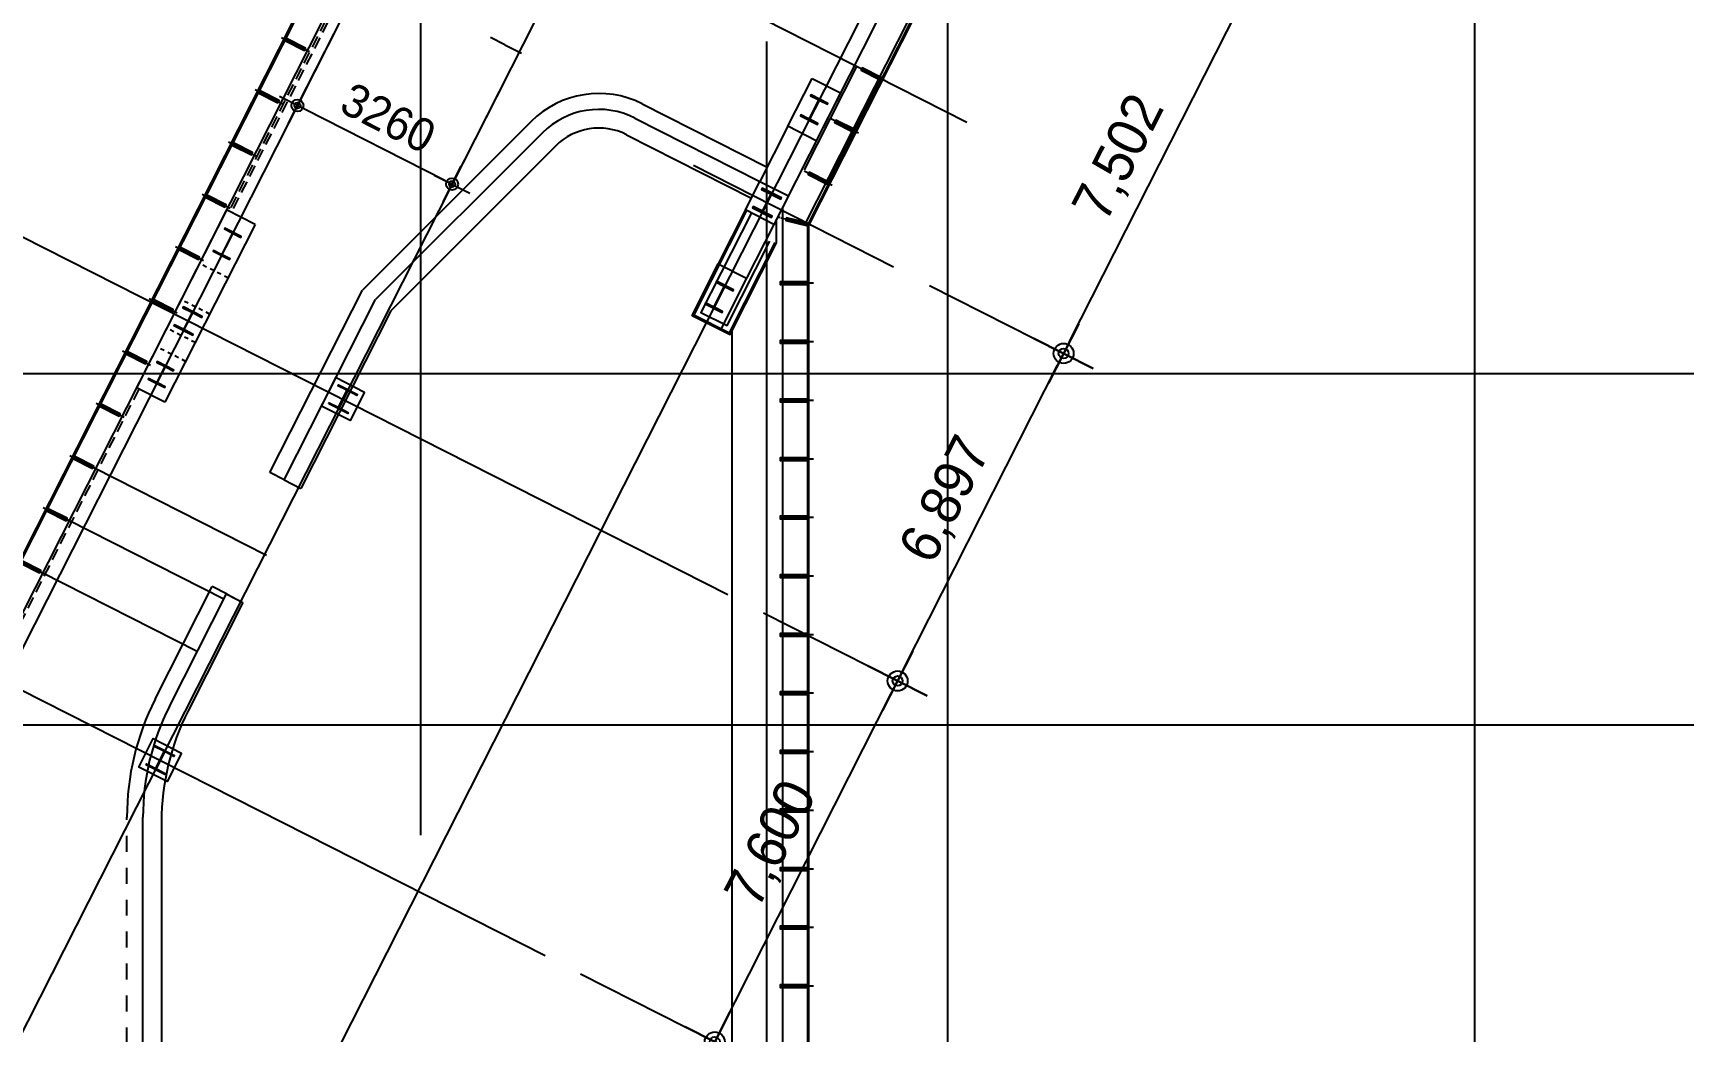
# Model space of a CAD drawing. Header units: metres. Extents: x 630750 to 860239, y 578133 to 726633.
# Drawn here: x 710924 to 741923, y 637049 to 655809 of the extents above; entities that cross this region are included whole.
import ezdxf

# ---------------------------------------------------------------- set-up
doc = ezdxf.new("R2010")
doc.units = ezdxf.units.M
doc.header["$LTSCALE"] = 300
for name, pattern in [('H2', [0.5, 0.25, -0.25]), ('HID1', [0.375, 0.25, -0.125]), ('HIDDEN', [2, 1, -1])]:
    doc.linetypes.add(name, pattern=pattern)
doc.layers.get('Defpoints').update_dxf_attribs({"color": 8})
for name, color, linetype in [('A-CEN-1', 1, 'Continuous'), ('A-DIM', 7, 'Continuous'), ('A-ELE-8', 8, 'Continuous'), ('A-ELE8', 8, 'Continuous'), ('A-ELE9', 9, 'Continuous'), ('A-HAT-253', 253, 'Continuous'), ('A-WAL-DW', 7, 'Continuous'), ('A-WIN-GLASS', 4, 'Continuous'), ('DIM', 7, 'Continuous'), ('FIN', 6, 'Continuous'), ('INT', 117, 'Continuous'), ('KUK-F-LEVEL', 4, 'Continuous'), ('KUK-WALL-DRYWALL', 4, 'Continuous'), ('KUK-WALL-FIN 1', 30, 'Continuous'), ('S- S BEAM', 6, 'Continuous'), ('STEEL', 3, 'Continuous'), ('STEL', 3, 'Continuous'), ('STL', 3, 'Continuous')]:
    doc.layers.add(name, color=color, linetype=linetype)
doc.styles.add('TEXT(돋음)', font='')
doc.styles.get('TEXT(돋음)').set_extended_font_data('Dotum')
doc.dimstyles.new('DIM250', dxfattribs={"dimscale": 250, "dimtxt": 3, "dimasz": 1, "dimexe": 2, "dimexo": 3, "dimgap": 1, "dimtad": 1, "dimdec": 0, "dimzin": 0, "dimdsep": 46, "dimlunit": 6, "dimtxsty": 'TEXT(돋음)', "dimblk": 'Z_DOT', "dimcen": 2.5, "dimdle": 2, "dimclrd": 256, "dimclre": 256, "dimclrt": 3, "dimadec": 0, "dimazin": 0, "dimtfac": 1, "dimtdec": 0, "dimtix": 1, "dimtmove": 2, "dimatfit": 3, "dimldrblk": 'Z_DOT', "dimfxl": 1, "dimtolj": 1, "dimtzin": 0, "dimarcsym": 0})
doc.dimstyles.new('DIM250s', dxfattribs={"dimscale": 250, "dimtxt": 2.5, "dimasz": 0.6, "dimexe": 1.5, "dimexo": 2, "dimgap": 1, "dimtad": 1, "dimdec": 0, "dimzin": 0, "dimdsep": 46, "dimtxsty": 'TEXT(돋음)', "dimblk": 'Z_DOT', "dimcen": 1.5, "dimdle": 2, "dimclrd": 256, "dimclre": 256, "dimclrt": 3, "dimadec": 0, "dimazin": 0, "dimtfac": 1, "dimtdec": 0, "dimtix": 1, "dimtmove": 2, "dimatfit": 3, "dimldrblk": 'Z_DOT', "dimfxl": 1, "dimtolj": 1, "dimtzin": 0, "dimarcsym": 0})

# ---------------------------------------------------------------- blocks, each defined once
blk = doc.blocks.new('*U17')
at = {"layer": 'STEL'}
blk.add_lwpolyline([(31, -28, 0.4142136), (9, -50), (9, -364, 0.4142136), (31, -386), (202.5, -386), (202.5, -414), (-202.5, -414), (-202.5, -386), (-31, -386, 0.4142136), (-9, -364), (-9, -50, 0.4142136), (-31, -28), (-202.5, -28), (-202.5, 0), (202.5, 0), (202.5, -28)], format="xyb", close=True, dxfattribs=at)
blk = doc.blocks.new('*U14')
at = {"layer": 'STEL'}
blk.add_lwpolyline([(27.5, -18, 0.4142136), (5.5, -40), (5.5, -354, 0.4142136), (27.5, -376), (199, -376), (199, -394), (-199, -394), (-199, -376), (-27.5, -376, 0.4142136), (-5.5, -354), (-5.5, -40, 0.4142136), (-27.5, -18), (-199, -18), (-199, 0), (199, 0), (199, -18)], format="xyb", close=True, dxfattribs=at)
blk = doc.blocks.new('Z_DOT')
at = {"layer": 'DIM', "color": 7}
for p, q in [((0, -2.5), (0, 2.5)), ((-2.5, 0), (2.5, 0))]:
    blk.add_line(p, q, dxfattribs=at)
for radius in [0.75, 0.375]:
    blk.add_circle((0, 0), radius, dxfattribs=at)
blk = doc.blocks.new('*D96')
at = {"layer": 'A-DIM', "lineweight": -2, "transparency": 16777216}
for p, q in [((714545, 661191), (712571, 662192)), ((712904, 661743), (708633, 653318)), ((710048, 652321), (708074, 653321))]:
    blk.add_line(p, q, dxfattribs=at)
at = {"layer": 'Defpoints', "color": 0, "transparency": 16777216}
for p in [(715214, 660852), (708520, 653095), (710717, 651981)]:
    blk.add_point(p, dxfattribs=at)
at = {"layer": 'A-DIM', "lineweight": -2, "transparency": 16777216, "xscale": 250, "yscale": 250, "zscale": 250}
for p, rotation in [((713017, 661965), 63.11574874095017), ((708520, 653095), 243.1157487409502)]:
    blk.add_blockref('Z_DOT', p, dxfattribs=dict(at, rotation=rotation))
at = {"layer": 'A-DIM', "color": 3, "transparency": 16777216, "insert": (710146, 657846), "char_height": 750, "attachment_point": 5, "rotation": 63.1157, "style": 'TEXT(돋음)'}
blk.add_mtext('\\A1;9,945', dxfattribs=at)
blk = doc.blocks.new('*D99')
at = {"layer": 'A-DIM', "lineweight": -2, "transparency": 16777216}
for p, q in [((727767, 651070), (730733, 649566)), ((727281, 643864), (730174, 649569)), ((724649, 644918), (727614, 643415))]:
    blk.add_line(p, q, dxfattribs=at)
at = {"layer": 'Defpoints', "color": 0, "transparency": 16777216}
for p in [(727098, 651409), (730287, 649792), (723980, 645257)]:
    blk.add_point(p, dxfattribs=at)
at = {"layer": 'A-DIM', "lineweight": -2, "transparency": 16777216, "xscale": 250, "yscale": 250, "zscale": 250}
for p, rotation in [((730287, 649792), 63.11574874095014), ((727168, 643641), 243.1157487409502)]:
    blk.add_blockref('Z_DOT', p, dxfattribs=dict(at, rotation=rotation))
at = {"layer": 'A-DIM', "color": 3, "transparency": 16777216, "insert": (728105, 647032), "char_height": 750, "attachment_point": 5, "rotation": 63.1157, "style": 'TEXT(돋음)'}
blk.add_mtext('\\A1;6,897', dxfattribs=at)
blk = doc.blocks.new('*D100')
at = {"layer": 'A-DIM', "lineweight": -2, "transparency": 16777216}
for p, q in [((724649, 644918), (727614, 643415)), ((723845, 637085), (727055, 643418)), ((721212, 638140), (724178, 636636))]:
    blk.add_line(p, q, dxfattribs=at)
at = {"layer": 'Defpoints', "color": 0, "transparency": 16777216}
for p in [(723980, 645257), (727168, 643641), (720543, 638479)]:
    blk.add_point(p, dxfattribs=at)
at = {"layer": 'A-DIM', "lineweight": -2, "transparency": 16777216, "xscale": 250, "yscale": 250, "zscale": 250}
for p, rotation in [((727168, 643641), 63.11574874094899), ((723732, 636862), 243.115748740949)]:
    blk.add_blockref('Z_DOT', p, dxfattribs=dict(at, rotation=rotation))
at = {"layer": 'A-DIM', "color": 3, "transparency": 16777216, "insert": (724828, 640567), "char_height": 750, "attachment_point": 5, "rotation": 63.1157, "style": 'TEXT(돋음)'}
blk.add_mtext('\\A1;7,600', dxfattribs=at)
blk = doc.blocks.new('*D101')
at = {"layer": 'A-DIM', "lineweight": -2, "transparency": 16777216}
for p, q in [((731160, 657761), (734125, 656257)), ((730400, 650015), (733566, 656260)), ((727767, 651070), (730733, 649566))]:
    blk.add_line(p, q, dxfattribs=at)
at = {"layer": 'Defpoints', "color": 0, "transparency": 16777216}
for p in [(730491, 658100), (733679, 656483), (727098, 651409)]:
    blk.add_point(p, dxfattribs=at)
at = {"layer": 'A-DIM', "lineweight": -2, "transparency": 16777216, "xscale": 250, "yscale": 250, "zscale": 250}
for p, rotation in [((733679, 656483), 63.11574874094849), ((730287, 649792), 243.1157487409485)]:
    blk.add_blockref('Z_DOT', p, dxfattribs=dict(at, rotation=rotation))
at = {"layer": 'A-DIM', "color": 3, "transparency": 16777216, "insert": (731361, 653453), "char_height": 750, "attachment_point": 5, "rotation": 63.1157, "style": 'TEXT(돋음)'}
blk.add_mtext('\\A1;7,502', dxfattribs=at)
blk = doc.blocks.new('*D103')
at = {"layer": 'A-DIM', "lineweight": -2, "transparency": 16777216}
for p, q in [((721212, 638140), (724178, 636636)), ((720839, 631157), (723619, 636639)), ((718207, 632212), (721172, 630708))]:
    blk.add_line(p, q, dxfattribs=at)
at = {"layer": 'Defpoints', "color": 0, "transparency": 16777216}
for p in [(720543, 638479), (723732, 636862), (717538, 632551)]:
    blk.add_point(p, dxfattribs=at)
at = {"layer": 'A-DIM', "lineweight": -2, "transparency": 16777216, "xscale": 250, "yscale": 250, "zscale": 250}
for p, rotation in [((723732, 636862), 63.11574874094855), ((720726, 630934), 243.1157487409486)]:
    blk.add_blockref('Z_DOT', p, dxfattribs=dict(at, rotation=rotation))
at = {"layer": 'A-DIM', "color": 3, "transparency": 16777216, "insert": (721607, 634214), "char_height": 750, "attachment_point": 5, "rotation": 63.1157, "style": 'TEXT(돋음)'}
blk.add_mtext('\\A1;6,646', dxfattribs=at)
blk = doc.blocks.new('*D104')
at = {"layer": 'A-DIM', "lineweight": -2, "transparency": 16777216}
for p, q in [((716922, 656482), (715721, 654113)), ((719830, 655008), (718629, 652639)), ((718664, 653041), (716024, 654380))]:
    blk.add_line(p, q, dxfattribs=at)
at = {"layer": 'Defpoints', "color": 0, "transparency": 16777216}
for p in [(717148, 656928), (720056, 655454), (715891, 654448)]:
    blk.add_point(p, dxfattribs=at)
at = {"layer": 'A-DIM', "lineweight": -2, "transparency": 16777216, "xscale": 150, "yscale": 150, "zscale": 150}
for p, rotation in [((715891, 654448), 153.1157527130759), ((718798, 652973), 333.1157527130759)]:
    blk.add_blockref('Z_DOT', p, dxfattribs=dict(at, rotation=rotation))
at = {"layer": 'A-DIM', "color": 3, "transparency": 16777216, "insert": (717599, 654213), "char_height": 625, "attachment_point": 5, "rotation": 333.1158, "style": 'TEXT(돋음)'}
blk.add_mtext('\\A1;3260', dxfattribs=at)

msp = doc.modelspace()

# ---------------------------------------------------------------- linework, layer by layer
for p, q in [((725419, 653239.3, 0), (726402.5, 655179.3, 0)), ((725864.9, 653013.2, 0), (726848.5, 654953.2, 0))]:
    msp.add_line(p, q)
at = {"layer": 'A-CEN-1', "linetype": 'Continuous'}
for p, q in [((718204.4, 706258.8, 0), (718204.4, 640745.8, 0)), ((728104.4, 706258.8, 0), (728104.4, 608420.8, 0)), ((738004.4, 706258.8, 0), (738004.4, 608420.8, 0)), ((733307.8, 669573.7, 0), (715151.3, 633760.9, 0)), ((728469.5, 654131.3, 0), (715214.1, 660851.6, 0)), ((718254.4, 659110.2, 0), (705774.4, 634494.1, 0)), ((721162.1, 657636.1, 0), (708682.1, 633020, 0)), ((724711.9, 631173.4, 0), (724711.9, 655651, 0)), ((727091.1, 651412.4, 0), (723331, 653318.7, 0)), ((723979.8, 645257.5, 0), (710717.1, 651981.4, 0)), ((795684.4, 649410.2, 0), (657202.6, 649410.2, 0)), ((720543.2, 638478.8, 0), (707280.5, 645202.8, 0)), ((796986.4, 642810.2, 0), (706331.8, 642810.2, 0))]:
    msp.add_line(p, q, dxfattribs=at)
at = {"layer": 'A-ELE-8', "linetype": 'HIDDEN'}
msp.add_line((712688.3, 629633.3), (712689.2, 641081.8), dxfattribs=at)
at = {"layer": 'A-ELE8'}
for p, q in [((719787.4, 655590.1, 0), (719519.8, 655725.8, 0)), ((722369, 654479.2), (724715.6, 653289.5)), ((720282.8, 654147), (717114.3, 650981)), ((715376.3, 647553), (717114.3, 650981)), ((715643.9, 647417.4), (715376.3, 647553)), ((713218.8, 643297.5), (714291, 645412.3)), ((714569.6, 645271.1), (714291, 645412.3))]:
    msp.add_line(p, q, dxfattribs=at)
at = {"layer": 'A-ELE8', "linetype": 'H2'}
for p, q in [((714585.8, 651210.7, 0), (714050.7, 651482, 0)), ((714241.3, 650531.1, 0), (713706.1, 650802.4, 0)), ((713970, 649995.9, 0), (713434.8, 650267.3, 0)), ((713790.4, 649641.8, 0), (713255.3, 649913.2, 0))]:
    msp.add_line(p, q, dxfattribs=at)
at = {"layer": 'A-ELE8'}
for centre, radius, start, end in [((721555.1, 652873.7), 1800, 63.11572, 134.97708), ((717589.2, 641081.7), 4900, 153.11572, 180)]:
    msp.add_arc(centre, radius, start, end, dxfattribs=at)
at = {"layer": 'A-ELE9'}
for p, q in [((725105, 654057.4, 0), (724580, 653021.9, 0)), ((724308.7, 652486.7, 0), (723795.7, 651474.9, 0)), ((724843.8, 652215.4, 0), (724330.8, 651203.5, 0))]:
    msp.add_line(p, q, dxfattribs=at)
at = {"layer": 'A-HAT-253'}
for p, q in [((715312.1, 646000), (711659.6, 647851.6)), ((714506.9, 645174.8), (711162.2, 646870.5)), ((714009.5, 644193.6), (710664.8, 645889.4))]:
    msp.add_line(p, q, dxfattribs=at)
at = {"layer": 'A-WAL-DW', "linetype": 'Continuous'}
msp.add_line((719787.4, 655590.1, 0), (720099.5, 655431.9, 0), dxfattribs=at)
at = {"layer": 'A-WAL-DW'}
msp.add_line((714565, 645273.4), (714869.1, 645115.3), dxfattribs=at)
at = {"layer": 'A-WIN-GLASS'}
for p, q in [((733183.8, 667524.6, 0), (725436, 652242.4, 0)), ((733023.3, 667095.2, 0), (725478.9, 652214.2, 0)), ((733046.8, 667088.4, 0), (725502.9, 652208.5, 0)), ((717463.4, 659299.3, 0), (706273.4, 637227.6, 0)), ((717463.4, 659246.2, 0), (706294.8, 637216.8, 0)), ((717804.4, 658886.1, 0), (706594.7, 636775.4, 0)), ((728213.7, 658862.4, 0), (725011.9, 652547, 0)), ((717120.8, 658623.6, 0), (706273.4, 637227.6, 0)), ((717142.3, 658612.7, 0), (706294.8, 637216.8, 0)), ((725011.9, 631186.8, 0), (725011.9, 652547, 0)), ((725478.9, 631399.5, 0), (725478.9, 652214.2, 0)), ((725502.9, 631399.5, 0), (725502.9, 652208.5, 0))]:
    msp.add_line(p, q, dxfattribs=at)
at = {"layer": 'A-WIN-GLASS', "elevation": 0}
for points in [[(715687.8, 655706.3), (715665.2, 655661.7), (716022, 655480.8), (716044.6, 655525.4), (715687.8, 655706.3)], [(726837.1, 654930.9), (726859.8, 654975.5), (726503, 655156.4), (726480.4, 655111.8), (726837.1, 654930.9)], [(715190.4, 654725.2), (715167.8, 654680.6), (715524.6, 654499.7), (715547.2, 654544.3), (715190.4, 654725.2)], [(726339.7, 653949.8), (726362.3, 653994.4), (726005.6, 654175.2), (725983, 654130.6), (726339.7, 653949.8)], [(714693, 653744.1), (714670.4, 653699.5), (715027.1, 653518.6), (715049.8, 653563.2), (714693, 653744.1)], [(725842.3, 652968.7), (725864.9, 653013.2), (725508.2, 653194.1), (725485.6, 653149.5), (725842.3, 652968.7)], [(714195.6, 652763), (714173, 652718.4), (714529.7, 652537.5), (714552.3, 652582.1), (714195.6, 652763)], [(725456.5, 652193.8), (725468.2, 652242.5), (725079.1, 652335.5), (725067.5, 652286.8), (725456.5, 652193.8)], [(713698.2, 651781.9), (713675.6, 651737.3), (714032.3, 651556.4), (714054.9, 651601), (713698.2, 651781.9)], [(725461.9, 651083.5), (725461.9, 651133.5), (724961.9, 651133.5), (724961.9, 651083.5), (725461.9, 651083.5)], [(713200.8, 650800.7), (713178.1, 650756.1), (713534.9, 650575.3), (713557.5, 650619.9), (713200.8, 650800.7)], [(712703.3, 649819.6), (712680.7, 649775), (713037.5, 649594.2), (713060.1, 649638.8), (712703.3, 649819.6)], [(725461.9, 649983.5), (725461.9, 650033.5), (724961.9, 650033.5), (724961.9, 649983.5), (725461.9, 649983.5)], [(712205.9, 648838.5), (712183.3, 648793.9), (712540.1, 648613), (712562.7, 648657.6), (712205.9, 648838.5)], [(725461.9, 648883.5), (725461.9, 648933.5), (724961.9, 648933.5), (724961.9, 648883.5), (725461.9, 648883.5)], [(711708.5, 647857.4), (711685.9, 647812.8), (712042.7, 647631.9), (712065.3, 647676.5), (711708.5, 647857.4)], [(725461.9, 647783.5), (725461.9, 647833.5), (724961.9, 647833.5), (724961.9, 647783.5), (725461.9, 647783.5)], [(711211.1, 646876.3), (711188.5, 646831.7), (711545.3, 646650.8), (711567.9, 646695.4), (711211.1, 646876.3)], [(725461.9, 646683.5), (725461.9, 646733.5), (724961.9, 646733.5), (724961.9, 646683.5), (725461.9, 646683.5)], [(710713.7, 645895.2), (710691.1, 645850.6), (711047.9, 645669.7), (711070.5, 645714.3), (710713.7, 645895.2)], [(725461.9, 645583.5), (725461.9, 645633.5), (724961.9, 645633.5), (724961.9, 645583.5), (725461.9, 645583.5)], [(725461.9, 644483.5), (725461.9, 644533.5), (724961.9, 644533.5), (724961.9, 644483.5), (725461.9, 644483.5)], [(725461.9, 643383.5), (725461.9, 643433.5), (724961.9, 643433.5), (724961.9, 643383.5), (725461.9, 643383.5)], [(725461.9, 642283.5), (725461.9, 642333.5), (724961.9, 642333.5), (724961.9, 642283.5), (725461.9, 642283.5)], [(725461.9, 641183.5), (725461.9, 641233.5), (724961.9, 641233.5), (724961.9, 641183.5), (725461.9, 641183.5)], [(725461.9, 640083.5), (725461.9, 640133.5), (724961.9, 640133.5), (724961.9, 640083.5), (725461.9, 640083.5)], [(725461.9, 638983.5), (725461.9, 639033.5), (724961.9, 639033.5), (724961.9, 638983.5), (725461.9, 638983.5)], [(725461.9, 637883.5), (725461.9, 637933.5), (724961.9, 637933.5), (724961.9, 637883.5), (725461.9, 637883.5)]]:
    msp.add_lwpolyline(points, dxfattribs=at)
at = {"layer": 'Defpoints'}
for p, q in [((715592.4, 655726.6, 0), (716117.3, 655460.5, 0)), ((726932.5, 654910.6, 0), (726407.6, 655176.7, 0)), ((715095, 654745.5, 0), (715619.9, 654479.4, 0)), ((726435.1, 653929.4, 0), (725910.2, 654195.6, 0)), ((714597.6, 653764.4, 0), (715122.5, 653498.3, 0)), ((725937.7, 652948.3, 0), (725412.8, 653214.4, 0)), ((714100.2, 652783.3, 0), (714625.1, 652517.2, 0)), ((725554, 652196.4, 0), (724981.6, 652333.2, 0)), ((713602.8, 651802.2, 0), (714127.7, 651536.1, 0)), ((725589, 651108.5, 0), (724967.6, 651108.5, 0)), ((713105.4, 650821.1, 0), (713630.3, 650554.9, 0)), ((712608, 649839.9, 0), (713132.9, 649573.8, 0)), ((725589, 650008.5, 0), (724967.6, 650008.5, 0)), ((712110.6, 648858.8, 0), (712635.5, 648592.7, 0)), ((725589, 648908.5, 0), (724967.6, 648908.5, 0)), ((711613.2, 647877.7, 0), (712138.1, 647611.6, 0)), ((725589, 647808.5, 0), (724967.6, 647808.5, 0)), ((711115.8, 646896.6, 0), (711640.6, 646630.5, 0)), ((725589, 646708.5, 0), (724967.6, 646708.5, 0)), ((710618.3, 645915.5, 0), (711143.2, 645649.4, 0)), ((725589, 645608.5, 0), (724967.6, 645608.5, 0)), ((725589, 644508.5, 0), (724967.6, 644508.5, 0)), ((725589, 643408.5, 0), (724967.6, 643408.5, 0)), ((725589, 642308.5, 0), (724967.6, 642308.5, 0)), ((725589, 641208.5, 0), (724967.6, 641208.5, 0)), ((725589, 640108.5, 0), (724967.6, 640108.5, 0)), ((725589, 639008.5, 0), (724967.6, 639008.5, 0)), ((725589, 637908.5, 0), (724967.6, 637908.5, 0))]:
    msp.add_line(p, q, dxfattribs=at)
at = {"layer": 'FIN'}
for p, q in [((714559.9, 652486.3, 0), (712866.4, 649146.1, 0)), ((715095, 652215, 0), (714559.9, 652486.3, 0)), ((715095, 652215, 0), (713401.6, 648874.8, 0)), ((713401.6, 648874.8, 0), (712866.4, 649146.1, 0))]:
    msp.add_line(p, q, dxfattribs=at)
at = {"layer": 'FIN', "color": 5, "elevation": 0}
for points in [[(725560.8, 654956.5), (726095.9, 654685.2), (725640.1, 653786.1), (725105, 654057.4), (725560.8, 654956.5)], [(724330.8, 651203.5), (723840.2, 650235.8), (723305, 650507.1), (723795.7, 651474.9), (724330.8, 651203.5)]]:
    msp.add_lwpolyline(points, dxfattribs=at)
at = {"layer": 'FIN', "elevation": 0}
msp.add_lwpolyline([(724580, 653021.9), (725115.1, 652750.6), (724843.8, 652215.4), (724308.7, 652486.7), (724580, 653021.9)], dxfattribs=at)
for points in [[(717153.1, 649064.4), (716880.8, 648529.7), (716346.2, 648802), (716618.5, 649336.7)], [(713716.5, 642286.3), (713444, 641751.2), (712909.4, 642023.5), (713181.9, 642558.6)]]:
    msp.add_lwpolyline(points, close=True, dxfattribs=at)
at = {"layer": 'INT', "linetype": 'HID1', "ltscale": 3}
for p, q in [((717793.6, 658754.2, 0), (714604.5, 652463.7, 0)), ((717838.2, 658731.6, 0), (714649.1, 652441.1, 0)), ((712911, 649123.5, 0), (710314.1, 644001.2, 0))]:
    msp.add_line(p, q, dxfattribs=at)
at = {"layer": 'INT', "color": 4, "ltscale": 3}
for p, q in [((722233.4, 654211.6), (724580, 653021.9)), ((720494.8, 653934.8), (717360.2, 650802.6)), ((722075.1, 653899.4), (724421.7, 652709.7)), ((720742.2, 653687.2), (717647.1, 650594.5))]:
    msp.add_line(p, q, dxfattribs=at)
at = {"layer": 'INT'}
msp.add_line((724911.9, 652349.7, 0), (724961.9, 652349.7, 0), dxfattribs=at)
msp.add_line((724911.9, 652349.7, 0), (724961.9, 652349.7, 0), dxfattribs=at)
at = {"layer": 'INT', "color": 4, "ltscale": 3}
for radius in [1500, 1150]:
    msp.add_arc((721555.1, 652873.7), radius, 63.11572, 134.97708, dxfattribs=at)
at = {"layer": 'KUK-F-LEVEL', "color": 4, "ltscale": 3}
msp.add_line((724061.9, 631783.4), (724061.9, 650230.8), dxfattribs=at)
at = {"layer": 'KUK-WALL-DRYWALL'}
for points in [[(724330.9, 652475.4), (723338.8, 650518), (724007.9, 650179.3), (724866.9, 651873.9)], [(724420.1, 652430.2), (723473.3, 650562.1), (723963.9, 650313.6), (724766.9, 651897.8)]]:
    msp.add_lwpolyline(points, dxfattribs=at)
at = {"layer": 'KUK-WALL-FIN 1'}
for p, q in [((714559.8, 652486.4), (712866.4, 649146.1)), ((715095, 652215), (714559.8, 652486.4)), ((724891.9, 651867.9), (724891.9, 652310.3)), ((715095, 652215), (713401.6, 648874.8)), ((713401.6, 648874.8), (712866.4, 649146.1))]:
    msp.add_line(p, q, dxfattribs=at)
at = {"layer": 'KUK-WALL-FIN 1', "color": 2}
for p, q in [((715643.9, 647417.4), (717360.2, 650802.6)), ((717647.1, 650594.5), (715954.5, 647255.9)), ((715643.9, 647417.4), (715954.5, 647255.9)), ((713486.4, 643161.8), (714558.6, 645276.7)), ((714869.1, 645115.3), (713836.4, 643078.1)), ((714558.6, 645276.7), (714869.1, 645115.3)), ((712988.7, 635143.5), (712989.2, 641081.7)), ((713339.2, 640998.1), (713338.7, 635037.2))]:
    msp.add_line(p, q, dxfattribs=at)
at = {"layer": 'KUK-WALL-FIN 1'}
for points in [[(724580, 653021.9), (725115.1, 652750.6), (724843.8, 652215.4), (724308.6, 652486.7), (724580, 653021.9)], [(724308.6, 652486.7), (723305.2, 650507), (724019, 650145.7), (724891.9, 651868)]]:
    msp.add_lwpolyline(points, dxfattribs=at)
msp.add_lwpolyline([(717153.1, 649064.4), (716880.8, 648529.7), (716346.2, 648802), (716618.5, 649336.7)], close=True, dxfattribs=at)
at = {"layer": 'KUK-WALL-FIN 1', "color": 2}
for centre in [(717589.2, 641081.7), (717939.2, 640998.1)]:
    msp.add_arc(centre, 4600, 153.11572, 180, dxfattribs=at)
at = {"layer": 'S- S BEAM'}
msp.add_line((724711.9, 631173.4, 0), (724711.9, 652624.7, 0), dxfattribs=at)
at = {"layer": 'STEEL', "elevation": 0}
for points in [[(716480.7, 648845.7), (716490.2, 648864.5), (716643.9, 648786.2, 0.4142136), (716672.1, 648795.3), (716815.6, 649076.9, 0.4142136), (716806.4, 649105.2), (716652.7, 649183.5), (716662.2, 649202.2), (717018.6, 649020.6), (717009.1, 649001.9), (716855.4, 649080.2, 0.4142136), (716827.1, 649071), (716683.7, 648789.4, 0.4142136), (716692.9, 648761.2), (716846.6, 648682.9), (716837.1, 648664.2)], [(713044, 642067.6), (713053.6, 642086.3), (713207.3, 642008, 0.4142136), (713235.5, 642017.2), (713378.9, 642298.8, 0.4142136), (713369.8, 642327), (713216, 642405.3), (713225.6, 642424), (713582, 642242.5), (713572.5, 642223.8), (713418.8, 642302.1, 0.4142136), (713390.5, 642292.9), (713247.1, 642011.3, 0.4142136), (713256.3, 641983.1), (713410, 641904.8), (713400.5, 641886.1)]]:
    msp.add_lwpolyline(points, format="xyb", close=True, dxfattribs=at)
at = {"layer": 'STEL', "elevation": 0}
for points in [[(725665.5, 654564.8, -0.4142136), (725674.3, 654537.9), (725509.7, 654213.3, -0.4142136), (725482.8, 654204.5), (725349.9, 654271.8), (725341.3, 654254.9), (725659.7, 654093.5), (725668.3, 654110.4), (725535.4, 654177.8, -0.4142136), (725526.6, 654204.7), (725691.2, 654529.3, -0.4142136), (725718.1, 654538.1), (725851, 654470.7), (725859.6, 654487.7), (725541.2, 654649.1), (725532.6, 654632.2)], [(714652.7, 652061.4, -0.4142136), (714661.5, 652034.5), (714475.2, 651667.1, -0.4142136), (714448.4, 651658.3), (714315.5, 651725.6), (714308.2, 651711.4), (714618.6, 651554), (714625.9, 651568.3), (714493, 651635.7, -0.4142136), (714484.2, 651662.5), (714670.5, 652030, -0.4142136), (714697.3, 652038.8), (714830.2, 651971.4), (714837.5, 651985.7), (714527.1, 652143.1), (714519.9, 652128.8)], [(723890.2, 651063.1, -0.4142136), (723899, 651036.2), (723719.9, 650683, -0.4142136), (723693, 650674.2), (723560.1, 650741.6), (723551.5, 650724.7), (723870, 650563.2), (723878.5, 650580.2), (723745.6, 650647.6, -0.4142136), (723736.9, 650674.4), (723915.9, 651027.6, -0.4142136), (723942.8, 651036.4), (724075.7, 650969.1), (724084.3, 650986), (723765.9, 651147.4), (723757.3, 651130.5)], [(713382.5, 649556, -0.4142136), (713391.3, 649529.1), (713256.6, 649263.3, -0.4142136), (713229.7, 649254.5), (713096.8, 649321.9), (713089.6, 649307.6), (713400, 649150.3), (713407.2, 649164.6), (713274.3, 649231.9, -0.4142136), (713265.5, 649258.8), (713400.3, 649524.6, -0.4142136), (713427.1, 649533.4), (713560, 649466), (713567.3, 649480.3), (713256.9, 649637.7), (713249.7, 649623.4)]]:
    msp.add_lwpolyline(points, format="xyb", close=True, dxfattribs=at)

# ---------------------------------------------------------------- block references
at = {"layer": 'STL', "xscale": -1, "rotation": 333.1157178596914}
for name, p in [('*U17', (724806.6, 652805.4, 0)), ('*U14', (713927.1, 650574.9, 0))]:
    msp.add_blockref(name, p, dxfattribs=at)

# ---------------------------------------------------------------- dimensions: what is measured, and where the dimension line sits
at = {"layer": 'A-DIM'}
for p1, p2, distance, dimstyle, picture, middle in [((715214.1, 660851.6, 0), (710717.1, 651981.4, 0), -2463.4, 'DIM250', '*D96', (710146.2, 657845.9, 0)), ((727098.4, 651408.7, 0), (730490.8, 658099.9, 0), -3574.9, 'DIM250', '*D101', (731360.8, 653453.3, 0)), ((720055.8, 655454, 0), (717148.1, 656928.2, 0), 2781.2, 'DIM250s', '*D104', (717598.9, 654212.6, 0)), ((723979.8, 645257.5, 0), (727098.4, 651408.7, 0), -3574.9, 'DIM250', '*D99', (728105.3, 647032.1, 0)), ((720543.2, 638478.8, 0), (723979.8, 645257.5, 0), -3574.9, 'DIM250', '*D100', (724827.7, 640567.1, 0)), ((717537.9, 632551, 0), (720543.2, 638478.8, 0), -3574.9, 'DIM250', '*D103', (721606.7, 634213.9, 0))]:
    dim = msp.add_aligned_dim(p1=p1, p2=p2, distance=distance, dimstyle=dimstyle, dxfattribs=at)
    dim.commit()
    dim.dimension.update_dxf_attribs({"geometry": picture, "text_midpoint": middle})

doc.saveas('drawing.dxf')
